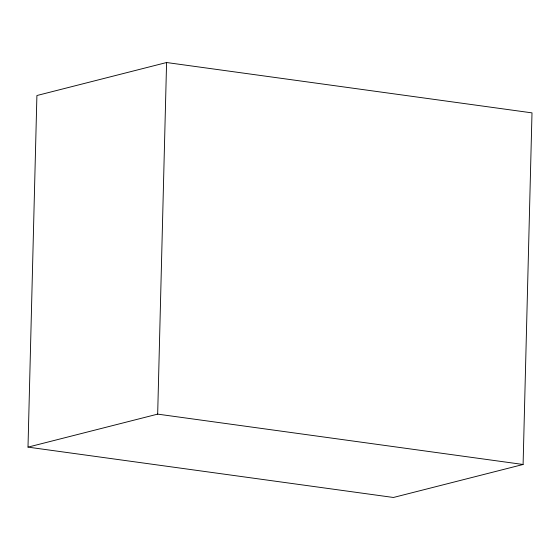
<?xml version="1.0" encoding="UTF-8"?>
<svg xmlns="http://www.w3.org/2000/svg" width="560" height="560" viewBox="0 0 560 560"><rect width="100%" height="100%" fill="white"/><g stroke="black" fill="none" stroke-linecap="round" stroke-linejoin="round"><path stroke-width="0.84" d="M28 447.125L36.904 95.522L166.579 62.524L532 112.875L523.096 464.478L393.421 497.476L28 447.125L157.675 414.127L523.096 464.478M157.675 414.127L166.579 62.524"/></g></svg>
